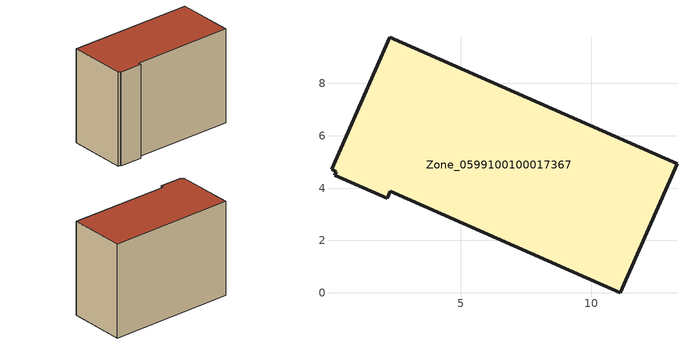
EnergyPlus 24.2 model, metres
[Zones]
Zone_0599100100017367
 floor ground (C_G): 0.19,4.49 0.25,4.62 0.07,4.72 2.28,9.77 13.27,4.94 11.1,0 2.32,3.88 2.2,3.61 z0
 wall outside (C_F): 2.32,3.88 11.1,0 13.27,4.94 2.28,9.77 0.07,4.72 0.25,4.62 0.19,4.49 2.2,3.61 2.32,3.88 z0:9.03
 roof outside (C_R): 0.25,4.62 0.19,4.49 2.2,3.61 2.32,3.88 11.1,0 13.27,4.94 2.28,9.77 0.07,4.72 z9.03
[BUILDING]
Pand.0599100100017367: North Axis=0; Terrain=City; Loads Convergence Tolerance Value=0.04; Temperature Convergence Tolerance Value=0.4; Solar Distribution=FullExterior; Maximum Number of Warmup Days=25; Minimum Number of Warmup Days=1
[Site:Location]
Rotterdam.The.Hague.AP_ZH_NLD Design_Conditions: Latitude=51.96; Longitude=4.45; Time Zone=1; Elevation=-4.5
[SITE:GROUNDTEMPERATURE:BUILDINGSURFACE]
18, 18, 18, 18, 18, 18, 18, 18, 18, 18, 18, 18
[MATERIAL] Thermal Absorptance=0.9; Solar Absorptance=0.7; Visible Absorptance=0.7
Name | Roughness | Thickness | Conductivity | Density | Specific Heat
G.TI.2015-2018 | MediumSmooth | 0.15 | 0.0428571 | 540 | 1210
F.TI.2015-2018 | Rough | 0.3 | 0.0666667 | 1920 | 840
R.TI.2015-2018 | MediumRough | 0.2 | 0.0333333 | 1500 | 1000
[CONSTRUCTION]
C_G: G.TI.2015-2018
C_F: F.TI.2015-2018
C_R: R.TI.2015-2018
[ZONE]
Zone_0599100100017367: Type=1; Multiplier=1; Ceiling Height=Autocalculate; Volume=Autocalculate; Floor Area=autocalculate; Part of Total Floor Area=Yes
[ZONEINFILTRATION:DESIGNFLOWRATE]
Infil_Zone_0599100100017367: Zone or ZoneList or Space or SpaceList=Zone_0599100100017367; Schedule=AlwaysOn; Design Flow Rate Calculation Method=Flow/Area; Flow Rate per Floor Area=0.0015; Constant Term Coefficient=1; Temperature Term Coefficient=0; Velocity Term Coefficient=0; Velocity Squared Term Coefficient=0
[HVACTEMPLATE:ZONE:IDEALLOADSAIRSYSTEM]
Zone_0599100100017367: Maximum Heating Supply Air Temperature=50; Minimum Cooling Supply Air Temperature=13; Maximum Heating Supply Air Humidity Ratio=0.0156; Minimum Cooling Supply Air Humidity Ratio=0.0077; Heating Limit=NoLimit; Cooling Limit=NoLimit; Dehumidification Control Type=ConstantSensibleHeatRatio; Cooling Sensible Heat Ratio=0.7; Dehumidification Setpoint=60; Humidification Control Type=None; Humidification Setpoint=30; Outdoor Air Method=None; Outdoor Air Flow Rate per Person=0.00944; Outdoor Air Flow Rate per Zone Floor Area=0; Outdoor Air Flow Rate per Zone=0; Demand Controlled Ventilation Type=None; Outdoor Air Economizer Type=NoEconomizer; Heat Recovery Type=None; Sensible Heat Recovery Effectiveness=0.7; Latent Heat Recovery Effectiveness=0.65
[ZONECONTROL:THERMOSTAT]
ThermostatControl_Zone_0599100100017367: Zone or ZoneList=Zone_0599100100017367; Control Type Schedule=DualSetpointControlType; Control 1=Thermostat_Zone_0599100100017367; Temperature Difference Between Cutout And Setpoint=0
[THERMOSTATSETPOINT:DUALSETPOINT]
Thermostat_Zone_0599100100017367: Heating Setpoint Temperature Schedule=HeatingSetpoint_Zone_0599100100017367; Cooling Setpoint Temperature Schedule=CoolingSetpoint_Zone_0599100100017367
[SCHEDULE:COMPACT]
HeatingSetpoint_Zone_0599100100017367: Through: 12/31, For: AllDays, Until: 24:00, 21
CoolingSetpoint_Zone_0599100100017367: Through: 12/31, For: AllDays, Until: 24:00, 24
DualSetpointControlType: Through: 12/31, For: AllDays, Until: 24:00, 4
AlwaysOn: Through: 12/31, For: AllDays, Until: 24:00, 1
